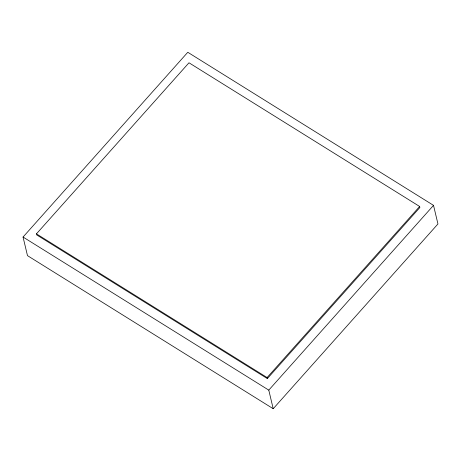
<?xml version="1.0" encoding="UTF-8"?>
<svg xmlns="http://www.w3.org/2000/svg" width="461" height="461" viewBox="0 0 461 461"><rect width="100%" height="100%" fill="white"/><g stroke="black" fill="none" stroke-linecap="round" stroke-linejoin="round"><path stroke-width="0.69" d="M23.05 237.04L187.788 52.277L433.519 205.364L437.95 223.96L273.212 408.723L27.481 255.636L23.05 237.04L268.78 390.127L273.212 408.723M36.442 233.86L188.981 62.782L419.637 206.482L419.879 207.513L267.345 378.59L36.69 234.891L36.442 233.86L267.098 377.559L267.345 378.59M267.098 377.559L419.637 206.482M268.78 390.127L433.519 205.364"/></g></svg>
